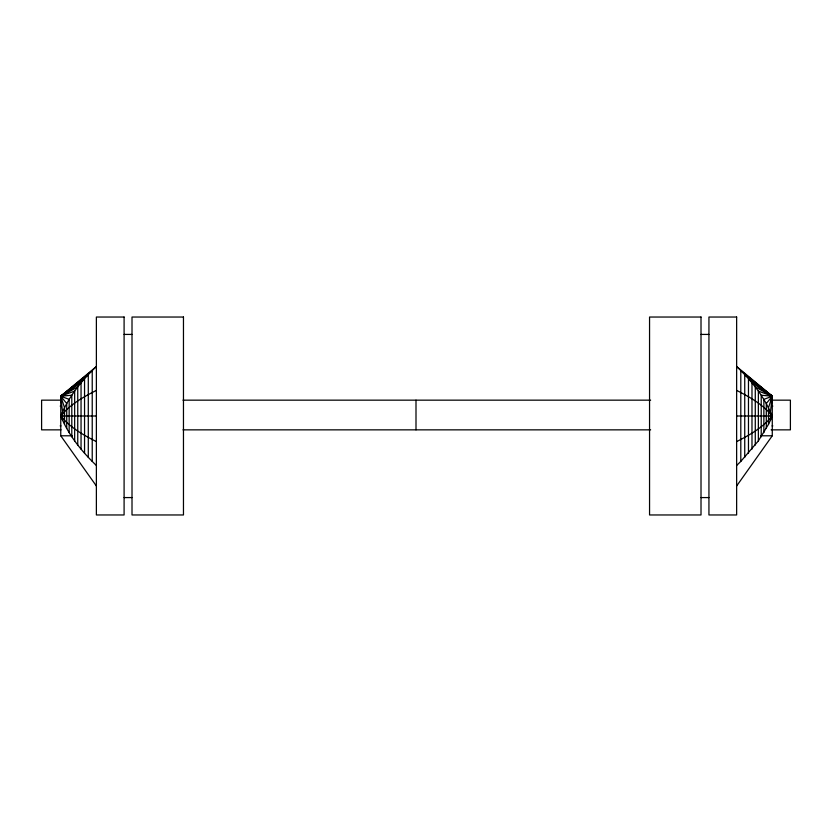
<?xml version="1.0" encoding="UTF-8"?>
<svg xmlns="http://www.w3.org/2000/svg" width="832" height="832" viewBox="0 0 832 832"><rect width="100%" height="100%" fill="white"/><g stroke="black" fill="none" stroke-linecap="round" stroke-linejoin="round"><path stroke-width="1.25" d="M736.642 465.483L740.802 461.417L740.802 416L740.802 370.583L736.642 366.517L772.273 396.209L772.273 435.791L736.642 485.982M744.744 457.33L744.744 374.67L740.802 370.583L772.273 396.209L770.494 411.83L770.494 420.17L768.508 424.33L758.358 440.908L740.802 461.417M748.467 453.242L748.467 378.758L744.744 374.67L772.273 396.209L768.508 407.67L768.508 424.33M751.982 449.134L751.982 382.866L748.467 378.758L772.273 396.209L766.293 403.52L766.293 428.48M755.279 445.026L755.279 386.974L751.982 382.866L772.273 396.209L763.87 399.37L763.87 432.63M758.358 440.908L758.358 391.092L755.279 386.974L772.273 396.209L761.218 395.231L758.358 391.092L772.273 396.209M761.218 436.769L761.218 395.231L766.293 403.52L772.273 416L770.494 420.17M96.377 465.483C81.64 451.381 68.442 435.074 60.757 416C68.442 396.926 81.64 380.619 96.377 366.517L60.757 396.209L60.757 435.791L96.377 485.982M96.377 441.615C83.346 434.98 70.065 427.565 60.757 416C70.065 404.435 83.346 397.02 96.377 390.385M736.642 390.385C749.674 397.02 762.954 404.435 772.273 416C762.954 427.565 749.674 434.98 736.642 441.615M62.525 420.17L62.525 411.83L60.757 396.209L92.227 370.583L92.227 461.417M64.522 424.33L64.522 407.67L60.757 396.209L88.286 374.67L88.286 457.33M66.726 428.48L66.726 403.52L60.757 396.209L84.552 378.758L84.552 453.242M69.16 432.63L69.16 399.37L60.757 396.209L81.047 382.866L81.047 449.134M71.802 436.769L71.802 395.231L60.757 396.209L77.75 386.974L77.75 445.026M60.757 396.209L74.662 391.092L74.662 440.908M124.093 334.422L132.007 334.422M701.012 334.422L708.937 334.422M61.006 400.161L41.6 400.161L41.6 429.853L61.006 429.853M182.978 400.161L650.634 400.161M771.129 400.161L790.4 400.161L790.4 429.853L771.129 429.853M60.185 406.099L60.944 406.099M772.075 406.099L772.834 406.099M60.757 416L96.377 416M736.642 416L772.273 416M60.185 425.901L60.944 425.901M772.075 425.901L772.834 425.901M182.978 429.853L650.634 429.853M60.757 435.791L72.207 435.791M760.822 435.791L772.273 435.791M124.093 497.578L132.007 497.578M701.012 497.578L708.937 497.578M416 400.161L416 429.853M124.093 317.034L96.377 317.034L96.377 514.966L124.093 514.966L124.093 317.034M183.466 317.034L132.007 317.034L132.007 514.966L183.466 514.966L183.466 317.034M701.012 317.034L649.553 317.034L649.553 514.966L701.012 514.966L701.012 317.034M736.642 317.034L708.937 317.034L708.937 514.966L736.642 514.966L736.642 317.034"/></g></svg>
